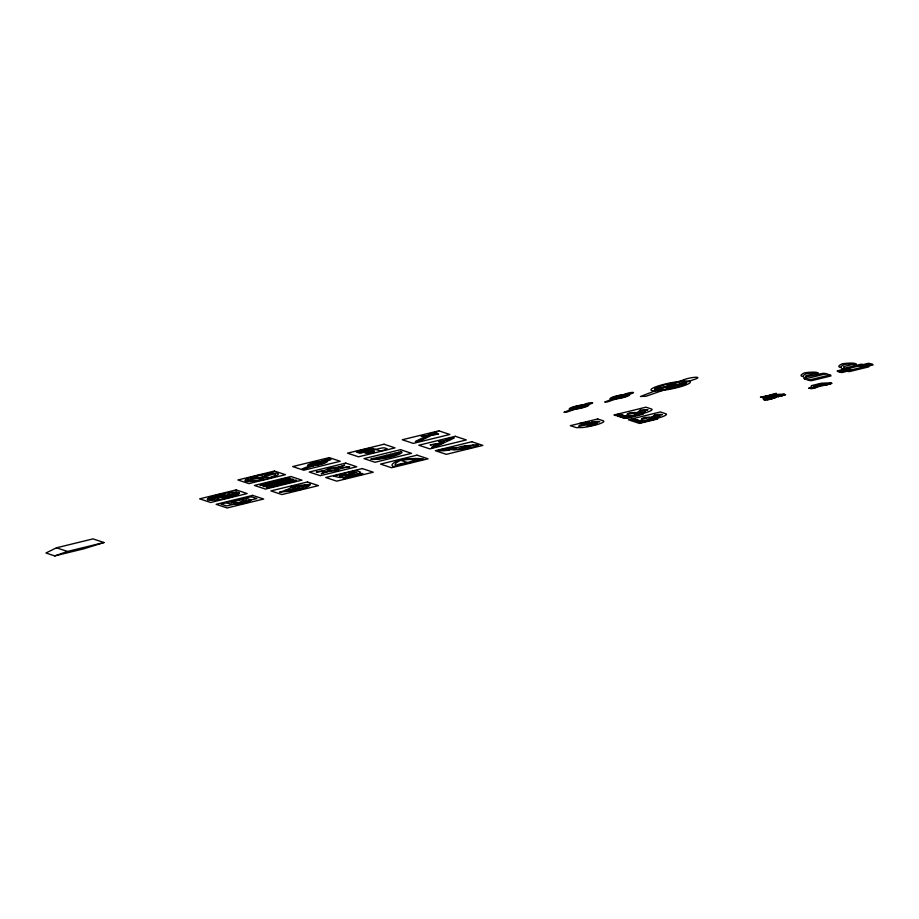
<?xml version="1.0" encoding="UTF-8"?>
<svg xmlns="http://www.w3.org/2000/svg" width="919" height="919" viewBox="0 0 919 919"><rect width="100%" height="100%" fill="white"/><g stroke="black" fill="none" stroke-linecap="round" stroke-linejoin="round"><path stroke-width="1.38" d="M571.181 408.61L571.446 408.174A8.03 1.229 -11.4 0 1 577.844 406.003L582.646 405.187A8.03 1.229 -11.4 0 1 586.655 405.187L586.644 405.842A8.03 1.229 -11.4 0 1 580.245 408.013L576.19 408.737A8.03 1.229 -11.4 0 1 572.905 409.001L572.422 408.989A8.03 1.229 -11.4 0 1 571.262 408.725L581.015 406.6L577.281 407.496M626.115 395.423L627.459 394.952L627.424 395.595A8.03 1.229 -11.4 0 1 621.026 397.766L616.971 398.49A8.03 1.229 -11.4 0 1 613.685 398.754L613.203 398.743A8.03 1.229 -11.4 0 1 612.043 398.478L612.226 397.927A8.03 1.229 -11.4 0 1 618.625 395.756L623.427 394.94A8.03 1.229 -11.4 0 1 627.436 394.94M686.39 382.741L685.85 383.625A16.06 2.458 -11.4 0 1 673.064 387.967L666.516 389.185A16.06 2.458 -11.4 0 1 655.098 389.403L655.465 388.289A16.06 2.458 -11.4 0 1 668.262 383.958L674.799 382.729A16.06 2.458 -11.4 0 1 686.217 382.511L674.178 384.981M769.617 395.239L776.245 393.298L776.038 394.63M770.65 399.179L765.332 400.19L764.091 399.776L764.367 398.949M768.835 399.363L763.39 398.846A4.273 0.655 -11.4 0 1 764.746 397.743L765.228 396.307L772.534 394.527L784.573 394.171L782.873 395.009M315.883 465.071C324.694 460.66 313.069 464.21 316.228 464.038M316.412 463.452L316.756 462.418M317.848 464.704L318.192 463.67M318.388 463.084L318.732 462.05M577.614 408.518L577.959 407.485M578.154 406.899L578.499 405.865M579.59 408.151L579.935 407.117M580.119 406.531L580.463 405.497M618.407 398.272C627.321 393.803 615.489 397.456 618.751 397.238M618.935 396.652L619.28 395.618M620.371 397.904L620.716 396.87M620.911 396.284L621.255 395.25M667.814 388.978L668.504 386.91A4.009 0.609 -11.4 0 1 668.883 385.75L669.572 383.671M671.743 388.243L672.432 386.164M672.811 385.015L673.501 382.936M324.212 470.585L316.274 472.056L323.649 471.079A9.569 1.459 -11.4 0 1 328.703 468.908L331.495 468.208A9.569 1.459 -11.4 0 1 342.35 467.622L349.702 466.726L341.753 468.196M342.316 467.702L342.35 467.622A9.569 1.459 -11.4 0 1 336.859 469.988L334.482 470.574A9.569 1.459 -11.4 0 1 323.614 471.16M587.046 424.624L587.896 424.187M591.779 423.762L589.86 424.463M640.118 411.942L635.408 412.884L640.118 411.838M649.79 417.571L654.535 416.617M654.535 416.709L649.825 417.663M830.156 383.671L821.23 384.222A3.894 0.597 -11.4 0 0 814.9 385.762L814.82 385.865A3.894 0.597 -11.4 0 0 815.268 386.129L815.371 386.129A3.86 0.586 -11.4 0 0 816.968 386.049L816.991 386.049A3.894 0.597 -11.4 0 0 817.554 385.969L830.179 383.786M325.073 462.234L324.935 461.752A8.03 1.229 -11.4 0 0 320.903 461.74L316.102 462.556A8.03 1.229 -11.4 0 0 309.703 464.727L309.519 465.278A8.03 1.229 -11.4 0 0 310.679 465.542L311.162 465.554A8.03 1.229 -11.4 0 0 314.447 465.29L318.502 464.566A8.03 1.229 -11.4 0 0 324.901 462.395L318.95 463.406M346.566 474.882L356.997 472.458A9.029 1.378 -11.4 0 0 350.541 472.768L349.197 473.94M820.495 384.854L816.738 385.486L820.495 384.751M220.33 496.949L226.545 495.49L220.192 496.823L224.856 498.454M365.67 452.32L364.889 452.607M371.23 450.792L372.034 450.482M769.881 397.778A4.273 0.655 -11.4 0 0 771.225 397.169L771.018 396.801A4.273 0.655 -11.4 0 0 770.019 396.767L769.685 396.79A4.273 0.655 -11.4 0 0 765.125 397.628L764.769 397.732M245.43 479.913L245.258 480.086A17.013 2.608 -11.4 0 0 260.468 480.212L261.329 480.051A17.013 2.608 -11.4 0 0 266.499 478.925L267.326 478.719A17.013 2.608 -11.4 0 0 276.711 473.216L276.309 473.17A17.013 2.608 -11.4 0 0 273.115 473.147L272.461 473.182A17.013 2.608 -11.4 0 0 259.422 475.146L258.561 475.33A17.013 2.608 -11.4 0 0 255.229 476.157L254.425 476.364A17.013 2.608 -11.4 0 0 247.9 478.546L247.406 478.765A17.013 2.608 -11.4 0 0 245.453 479.913L251.714 479.638L274.402 473.917A14.21 2.171 -11.4 0 1 267.383 478.225M772.247 398.651L770.926 399.122M783.723 395.193L782.184 395.538M617.89 397.088L618.981 396.526M266.682 478.879L268.532 477.179L250.382 478.259A14.21 2.171 -11.4 0 1 269.841 473.928L273.012 473.147M216.689 499.833L220.284 496.697M226.522 495.709L230.106 492.573A16.335 2.504 -11.4 0 1 235.54 492.147L236.562 492.159A16.335 2.504 -11.4 0 1 239.135 492.63L239.365 492.848A16.335 2.504 -11.4 0 1 238.526 494.066L237.895 494.433A16.335 2.504 -11.4 0 1 233.863 496.076L232.53 496.501A16.335 2.504 -11.4 0 1 226.396 498.121L224.73 498.477A16.335 2.504 -11.4 0 1 218.125 499.649L216.562 499.856A16.335 2.504 -11.4 0 1 211.267 500.258L210.233 500.246A16.335 2.504 -11.4 0 1 207.66 499.775L207.43 499.557A16.335 2.504 -11.4 0 1 208.268 498.339L208.9 497.972A16.335 2.504 -11.4 0 1 212.932 496.329L214.265 495.904A16.335 2.504 -11.4 0 1 220.411 494.284L222.065 493.928A16.335 2.504 -11.4 0 1 228.682 492.756L230.232 492.55M265.936 485.646L287.245 480.304M271.358 484.313L272.334 483.957M271.944 486.3L269.382 486.863L265.959 485.749M274.632 485.393L275.597 485.037M284.362 479.247L286.981 478.673L290.37 479.787M284.97 481.223L284.063 481.556M290.324 479.936L269.083 485.221M288.164 482.349L287.337 482.636M293.643 480.993L270.99 486.645M814.177 387.669L811.615 388.174L814.9 385.762M439.236 443.463L448.242 438.627L454.285 437.961L437.042 446.083L433.01 446.531L438.145 443.992M810.19 388.117C809.811 389.507 815.096 388.013 816.531 387.416M452.826 449.54L453.722 449.908A15.52 2.378 -11.4 0 0 455.273 449.839L455.617 449.805A17.139 2.619 -11.4 0 0 457.823 449.598L465.772 448.713A17.139 2.619 -11.4 0 0 468.162 448.415L468.575 448.357A15.52 2.378 -11.4 0 0 470.62 448.035L478.397 444.911L477.271 444.75A15.52 2.378 -11.4 0 0 475.72 444.83L475.376 444.853A17.139 2.619 -11.4 0 0 473.17 445.072L465.221 445.956A17.139 2.619 -11.4 0 0 462.82 446.255L462.418 446.312A15.52 2.378 -11.4 0 0 460.362 446.634L452.826 449.54L448.771 449.759L451.7 448.311L457.03 447.473M769.685 399.03L770.846 398.995M781.207 395.538L782.804 395.204M782.816 395.342L771.271 397.123M812.545 387.864L814.142 387.542M827.594 384.188L829.202 383.855M829.202 383.993L827.674 384.314M56.473 547.804L45.95 552.997L54.749 555.915L83.974 548.758L104.008 542.52L93.003 538.879L56.473 547.804L67.478 551.457L104.008 542.52M426.669 435.905L415.388 441.465L420.144 440.936L431.425 435.376M428.472 435.02C429.414 433.113 443.429 430.345 433.228 434.492M416.491 441.832L429.047 435.64M457.823 449.598L465.221 445.956M460.683 449.069L466.944 445.979M464.049 448.69L470.31 445.6M465.772 448.713L473.17 445.072M775.682 397.111L777.44 396.25M779.14 395.411L780.794 394.596M778.209 396.836L779.932 395.986M781.632 395.147L783.31 394.32M781.173 395.848L770.042 398.329M827.548 384.51L813.43 387.898M829.271 383.66L830.96 382.821L821.379 383.212L811.374 385.658L811.316 386.956L808.605 388.3L811.753 387.944M407.795 462.613L408.461 462.291A9.707 1.482 -11.4 0 1 418.524 459.672L418.696 459.546A36.76 5.629 -11.4 0 0 401.155 460.258L400.627 460.396A36.76 5.629 -11.4 0 0 395.503 465.221L395.974 465.198A9.707 1.482 -11.4 0 1 406.577 462.751L407.795 462.613L400.822 460.304M774.005 396.617L775.785 395.767M776.291 396.365L778.083 395.526M764.252 398.513L772.247 398.513L775.67 397.663L774.43 397.249M814.969 387.588L819.932 385.624M309.427 466.048L302.202 468.828L304.982 468.701L313.436 465.761M321.742 461.292L324.074 460.385A3.894 0.597 -11.4 0 1 329.726 459.201A3.894 0.597 -11.4 0 1 329.611 460.132L326.532 461.2A10.04 1.539 -11.4 0 0 321.811 461.281L320.869 461.395A10.04 1.539 -11.4 0 0 309.68 464.072A10.04 1.539 -11.4 0 0 309.025 466.036L309.634 466.048A10.04 1.539 -11.4 0 0 312.805 465.841L313.735 465.726A10.04 1.539 -11.4 0 0 323.856 463.44A10.04 1.539 -11.4 0 0 326.819 461.292L326.532 461.2M571.159 409.495L563.944 412.275L566.724 412.149L575.168 409.208M583.485 404.739L585.817 403.832A3.894 0.597 -11.4 0 1 591.468 402.648A3.894 0.597 -11.4 0 1 591.342 403.579L588.263 404.647A10.04 1.539 -11.4 0 0 583.542 404.728L582.612 404.842A10.04 1.539 -11.4 0 0 571.423 407.519A10.04 1.539 -11.4 0 0 570.768 409.483L571.365 409.495A10.04 1.539 -11.4 0 0 574.536 409.288L575.478 409.162A10.04 1.539 -11.4 0 0 585.598 406.887A10.04 1.539 -11.4 0 0 588.562 404.739L588.263 404.647M611.951 399.248L604.725 402.028L607.505 401.902L615.96 398.961M613.249 398.743L616.235 397.594M621.095 395.71L622.956 394.998M624.265 394.492L626.597 393.585A3.894 0.597 -11.4 0 1 632.249 392.402A3.894 0.597 -11.4 0 1 632.134 393.332L629.055 394.4A10.04 1.539 -11.4 0 0 624.334 394.481L623.392 394.596A10.04 1.539 -11.4 0 0 612.203 397.272A10.04 1.539 -11.4 0 0 611.549 399.237L612.157 399.248A10.04 1.539 -11.4 0 0 615.328 399.041L616.258 398.926A10.04 1.539 -11.4 0 0 626.379 396.64A10.04 1.539 -11.4 0 0 629.343 394.492L629.055 394.4M347.956 476.984C338.008 478.604 346.36 479.546 348.956 477.018M210.313 500.246L221.065 496.317M225.729 496.088L236.482 492.159M325.717 471.769L321.225 473.699L327.52 471.677M338.479 467.105L344.74 465.083L340.26 467.013M358.169 475.089C368.048 473.492 359.949 472.481 357.192 475.066M54.749 555.915L67.478 551.457M617.545 398.409L618.464 398.088M620.555 397.364L624.162 396.1M769.869 397.789L768.41 398.203M288.256 479.086L288.348 479.052A4.331 0.666 -11.4 0 0 288.486 477.972A4.331 0.666 -11.4 0 0 282.007 479.442A5.755 0.885 -11.4 0 1 277.308 480.775L275.62 481.085A17.633 2.7 -11.4 0 0 260.02 485.508A9.581 1.47 -11.4 0 0 269.244 483.52L269.922 483.291A8.237 1.264 -11.4 0 1 267.245 483.922L266.786 484.014A8.237 1.264 -11.4 0 1 264.534 484.405M268.072 486.45L267.98 486.484A4.331 0.666 -11.4 0 0 266.809 487.552A4.331 0.666 -11.4 0 0 271.806 486.909L277.239 485.588A4.331 0.666 -11.4 0 0 280.249 484.393M336.825 470L338.502 470.539L334.482 470.574M806.319 376.824L803.769 378.019A22.217 3.4 -11.4 0 0 803.895 378.479L803.953 378.548A24.526 3.756 -11.4 0 0 804.768 378.984L808.502 380.225A24.526 3.756 -11.4 0 0 809.857 380.512L810.133 380.546A22.217 3.4 -11.4 0 0 811.695 380.65L830.948 375.94A22.217 3.4 -11.4 0 0 830.822 375.48L830.753 375.411A24.526 3.756 -11.4 0 0 829.937 374.975L826.215 373.734A24.526 3.756 -11.4 0 0 824.86 373.447L824.584 373.413A22.217 3.4 -11.4 0 0 823.022 373.309L806.319 376.824L805.952 375.653L814.452 373.573L818.484 373.849M862.596 364.383L862.367 364.361A22.217 3.4 -11.4 0 0 860.804 364.257L841.551 368.967A22.217 3.4 -11.4 0 0 841.678 369.415L841.678 369.415M289.428 480.246L284.385 479.362M588.631 423.981L591.779 423.67M767.112 399.788L773.993 398.099M269.841 473.928L264.81 475.169L265.327 476.157L260.008 478.5L263.799 478.339L260.272 479.81A14.21 2.171 -11.4 0 1 247.82 479.833M357.709 452.481L373.332 448.667M286.429 480.04L282.363 481.039A4.331 0.666 -11.4 0 0 279.353 482.222M207.453 499.568L222.478 495.892M224.328 496.513L239.354 492.837M269.899 485.496L273.965 484.497A4.331 0.666 -11.4 0 0 276.975 483.314M270.714 485.772L274.781 484.772A4.331 0.666 -11.4 0 1 279.365 484.106L279.433 484.106M271.53 486.036L293.643 480.867M357.939 474.376L357.112 474.135M619.659 414.251L613.984 414.997L645.954 407.186L651.456 409.001A14.589 2.229 -11.4 0 1 639.693 414.228L635.948 414.963A14.589 2.229 -11.4 0 1 633.754 415.331L633.042 415.434A14.589 2.229 -11.4 0 1 630.342 415.756L624.564 415.825L618.556 413.883M620.21 414.435L615.638 415.549L621.301 414.791M621.853 414.974L617.292 416.089L622.956 415.342M623.507 415.526L618.935 416.64L624.736 415.859M625.655 415.951L620.589 417.192L628.378 415.916M630.296 415.767L622.243 417.731L636.695 414.837M633.662 418.88L631.376 419.443L641.002 422.637L654.707 419.282L653.96 419.041M634.007 418.995L632.858 419.282L634.696 419.225M635.029 419.34L633.892 419.615L635.718 419.569M636.063 419.684L634.926 419.96L636.752 419.914M637.097 420.029L635.959 420.305L637.786 420.247M804.768 378.984L826.215 373.734M847.72 368.657L847.869 368.68A17.599 2.688 -11.4 0 1 848.651 368.864L850.891 369.599A17.599 2.688 -11.4 0 1 851.408 369.852L851.453 369.897A15.543 2.378 -11.4 0 1 851.603 370.15L841.976 372.505A15.474 2.366 -11.4 0 1 840.988 372.413L840.954 372.402A17.599 2.688 -11.4 0 1 840.173 372.229L837.933 371.483A17.599 2.688 -11.4 0 1 837.427 371.242A15.474 2.366 -11.4 0 1 837.22 370.931L846.847 368.576A15.543 2.378 -11.4 0 1 847.72 368.657L858.863 365.98A17.599 2.688 -11.4 0 0 859.38 366.244L861.62 366.98A17.599 2.688 -11.4 0 0 862.401 367.163L862.55 367.186A15.543 2.378 -11.4 0 0 863.423 367.267L873.05 364.912A15.474 2.366 -11.4 0 0 872.855 364.613A17.599 2.688 -11.4 0 0 872.338 364.361L870.098 363.614A17.599 2.688 -11.4 0 0 869.317 363.43A15.474 2.366 -11.4 0 0 868.294 363.338L858.668 365.693A15.543 2.378 -11.4 0 0 858.817 365.946M638.131 420.362L636.993 420.649L638.866 420.58M837.933 371.483L848.662 368.864M859.38 366.244L870.098 363.614M639.36 420.661L638.016 420.982L640.635 420.741M641.439 420.741L639.05 421.327L643.461 420.649M840.173 372.229L850.891 369.599M861.62 366.98L872.338 364.361M808.502 380.225L829.949 374.975M656.304 418.501L657.671 418.949L639.406 423.418L628.401 419.776L660.37 411.953L665.873 413.78A14.589 2.229 -11.4 0 1 654.11 419.007L650.376 419.742A14.589 2.229 -11.4 0 1 648.171 420.098L647.458 420.201A14.589 2.229 -11.4 0 1 644.759 420.534L640.084 421.672L648.044 420.121M851.453 369.897L862.55 367.186M650.491 419.719L641.117 422.016L652.743 419.294M771.167 396.836L772.316 396.548L767.664 396.526L770.467 395.526M764.091 399.776L766.641 399.156M266.912 485.289L271.944 486.174M283.178 481.303L284.947 481.108M273.081 484.244L271.438 484.439M286.452 482.383L288.21 482.188M276.412 485.312L274.678 485.519M348.887 474.767L354.964 474.227A9.029 1.378 -11.4 0 1 348.324 475.985L346.486 476.306L350.472 474.193L349.071 474.124M364.223 452.389L365.682 452.251M372.574 450.724L371.242 450.85M764.757 398.364L763.471 398.857M349.071 474.893L347.991 475.1M770.742 399.168L769.708 399.156M590.021 424.624L587.08 426.301L589.309 425.899A10.936 1.677 -11.4 0 0 597.35 423.785L589.493 424.544M770.478 395.526L783.769 395.021M782 395.584L781.288 395.664M285.545 479.741L271.691 482.349A12.889 1.976 -11.4 0 0 264.511 484.416M289.209 479.396L289.324 479.373A4.331 0.666 -11.4 0 1 293.241 479.213A4.331 0.666 -11.4 0 1 290.243 480.522L284.81 481.843A4.331 0.666 -11.4 0 1 280.226 482.509L280.169 482.509M267.119 486.14L267.004 486.162A4.331 0.666 -11.4 0 1 263.087 486.323A4.331 0.666 -11.4 0 1 266.085 485.014L271.519 483.693A4.331 0.666 -11.4 0 1 276.102 483.015L276.171 483.026M655.178 388.553L667.366 386.267M654.96 389.219L667.148 386.933M673.949 385.658L686.137 383.372M612.088 398.053L618.177 396.916M621.669 396.284L627.677 395.136M611.974 398.387L618.073 397.249M621.474 396.606L627.562 395.469M571.308 408.3L577.396 407.163M580.888 406.531L586.896 405.371M580.693 406.853L586.781 405.716M309.565 464.853L315.654 463.716M319.065 463.073L325.154 461.935M309.45 465.186L315.55 464.049M764.999 398.318L764.275 398.651M588.999 424.635L587.08 424.716M345.82 476.892L350.116 476.076A12.039 1.838 -11.4 0 0 359.191 473.239L359.444 473.101A12.039 1.838 -11.4 0 0 359.823 471.769L356.181 470.562L333.586 476.099L339.662 477.512A10.637 1.631 -11.4 0 0 340.777 477.478L342.396 477.34A12.039 1.838 -11.4 0 0 344.625 477.076L346.601 477.156M208.854 497.995L224.133 495.559M222.662 496.846L237.941 494.411M348.071 474.928L346.635 474.997M826.709 384.923L832.005 383.384L830.11 383.246M780.323 396.273L785.619 394.733L783.723 394.596M446.197 440.017L450.241 439.569M444.107 441.051L439.133 441.2A4.457 0.678 -11.4 0 0 441.005 441.809L443.027 441.591M443.268 443.004L430.081 444.888L442.177 443.544M434.09 445.991L438.122 445.543M290.863 487.507L309.508 485.427M284.649 490.562L303.304 488.494M579.062 423.544L583.933 423.05L582.968 423.981L587.838 423.487L587.172 424.187L589.412 424.176L588.332 423.9L590.182 422.912L586.804 423.039L589.274 421.741L585.908 421.867M644.759 420.534L638.981 420.603L632.973 418.662M214.161 495.938L225.592 495.398M221.203 497.007L232.633 496.467M283.431 483.601L283.5 483.601A4.331 0.666 -11.4 0 0 288.084 482.923L293.506 481.602A4.331 0.666 -11.4 0 0 296.355 480.2A4.331 0.666 -11.4 0 0 291.059 480.786L285.637 482.119A4.331 0.666 -11.4 0 0 282.615 483.302M768.158 395.595L760.427 397.169L764.907 397.307M856.267 364.797L852.235 364.51L843.734 366.589L844.101 367.772M847.674 371.46L847.904 371.483A22.217 3.4 -11.4 0 0 849.466 371.586L868.731 366.876A22.217 3.4 -11.4 0 0 868.593 366.428L868.535 366.359M394.665 453.285L397.054 454.078L379.765 458.317L377.364 457.513M390.334 454.342L392.735 455.135M371.781 450.402L372.953 450.792L365.142 452.699L363.97 452.309M386.014 455.399L388.415 456.192M381.684 456.456L384.085 457.248M359.249 473.205L360.73 473.699M331.495 468.208L327.463 468.242L329.117 468.793M342.293 477.352L343.775 477.846M245.534 498.087L251.174 499.959M249.279 500.418L249.773 500.579A8.053 1.229 -11.4 0 1 244.488 503.187A8.053 1.229 -11.4 0 1 234.644 504.278L234.15 504.117M245.499 501.337L245.993 501.51A4.032 0.62 -11.4 0 1 243.351 502.808A4.032 0.62 -11.4 0 1 238.423 503.359L237.929 503.198M221.938 493.951L226.465 495.456M226.625 502.716L232.254 504.577M339.823 476.513L346.371 474.641L342.063 474.836A9.029 1.378 -11.4 0 0 340.156 475.72L339.731 476.088A9.029 1.378 -11.4 0 0 339.674 476.318L339.685 476.364M304.844 485.944A25.066 3.837 -11.4 0 1 298.641 489.011M300.18 486.473A25.066 3.837 -11.4 0 1 293.977 489.528M295.527 486.99A25.066 3.837 -11.4 0 1 289.313 490.045M398.754 452.286A13.567 2.079 -11.4 0 1 398.57 453.63L396.606 454.595A13.567 2.079 -11.4 0 1 383.648 457.949A13.567 2.079 -11.4 0 1 373.275 458.512M668.504 386.91A4.009 0.609 -11.4 0 0 674.592 385.222A4.009 0.609 -11.4 0 0 668.883 385.75M421.327 436.295L438.581 434.067L421.35 436.261M585.966 424.808L578.844 426.393A10.936 1.677 -11.4 0 1 578.89 426.025L579.407 425.577A10.936 1.677 -11.4 0 1 580.67 424.934A10.89 1.666 -11.4 0 1 581.716 424.521L586.931 424.279L585.989 424.773M634.19 413.01L627.057 414.595A10.936 1.677 -11.4 0 1 627.114 414.239L627.62 413.78A10.936 1.677 -11.4 0 1 628.883 413.136A10.89 1.666 -11.4 0 1 629.94 412.723L635.144 412.482L634.202 412.976M648.607 417.789L641.451 419.294A10.936 1.677 -11.4 0 1 641.531 419.007L642.036 418.559A10.936 1.677 -11.4 0 1 643.3 417.915A10.89 1.666 -11.4 0 1 644.357 417.502L649.572 417.249L648.607 417.789M284.465 491.32L288.198 490.528L284.465 491.32M289.807 490.723L293.54 489.93L289.83 490.689M295.137 490.126L298.87 489.333L295.137 490.126M293.977 486.645L296.906 486.185L294 486.611M299.307 486.048L302.248 485.623L299.307 486.048M304.648 485.45L307.589 485.025L304.671 485.416M769.123 396.227L772.006 395.687L769.146 396.192M367.347 451.723L369.599 451.344L367.382 451.7M591.997 422.005L590.354 423.441L599.808 421.637A10.936 1.677 -11.4 0 0 591.997 422.005M636.936 413.068L635.293 414.503L637.522 414.101A10.936 1.677 -11.4 0 0 645.575 411.988L636.936 413.068M640.21 410.207L638.579 411.643L648.033 409.84A10.936 1.677 -11.4 0 0 640.21 410.207M651.353 417.846L649.722 419.271L651.939 418.88A10.936 1.677 -11.4 0 0 659.991 416.755L651.353 417.846M654.627 414.986L652.995 416.41L662.45 414.618A10.936 1.677 -11.4 0 0 654.627 414.986M353.666 475.422L345.992 477.765L360.133 474.307L353.666 475.422M684.207 379.616L640.463 396.503L646.023 396.238L695.269 379.099A7.777 1.195 -11.4 0 0 695.511 377.249A7.777 1.195 -11.4 0 0 684.207 379.616M274.448 471.033L237.918 479.971L248.923 483.624L285.453 474.686L274.448 471.033M329.243 457.628L292.713 466.565L303.718 470.218L340.248 461.281L329.243 457.628M384.027 444.233L347.508 453.159L358.513 456.812L395.032 447.875L384.027 444.233M438.822 430.827L402.292 439.764L413.297 443.406L449.828 434.469L438.822 430.827M367.072 448.84L359.26 450.747A4.158 0.632 -11.4 0 0 356.538 452.091L360.064 453.262L379.581 448.483A4.158 0.632 -11.4 0 1 384.67 447.921L387.014 448.702A4.158 0.632 -11.4 0 1 384.291 450.046L380.386 450.999L372.149 448.277A4.158 0.632 -11.4 0 0 367.072 448.84M236.16 489.907L199.63 498.845L210.635 502.498L247.165 493.56L236.16 489.907M290.955 476.501L254.425 485.439L265.43 489.092L301.96 480.155L290.955 476.501M345.751 463.096L309.221 472.033L320.226 475.686L356.756 466.749L345.751 463.096M400.546 449.69L364.016 458.627L375.021 462.28L411.551 453.343L400.546 449.69M455.33 436.295L418.8 445.233L429.816 448.874L466.335 439.937L455.33 436.295M401.304 451.666L370.725 459.144A16.278 2.493 -11.4 0 0 390.621 456.927A16.278 2.493 -11.4 0 0 401.304 451.666M252.668 495.375L216.137 504.313L227.142 507.966L263.673 499.028L252.668 495.375M307.463 481.97L270.933 490.907L281.938 494.56L318.468 485.623L307.463 481.97M362.258 468.564L325.728 477.501L336.733 481.154L373.263 472.217L362.258 468.564M417.054 455.158L380.523 464.095L391.528 467.748L428.059 458.811L417.054 455.158M471.838 441.752L435.319 450.689L446.324 454.342L482.854 445.405L471.838 441.752M251.209 496.697L220.951 504.106L226.579 505.967L256.849 498.569L251.209 496.697M239.089 500.074L231.186 502.819L238.71 502.601L246.602 499.844L239.089 500.074M396.686 465.853L393.688 466.588A39.965 6.111 -11.4 0 1 399.65 459.914A39.965 6.111 -11.4 0 1 423.716 459.247L420.707 459.982A6.49 0.988 -11.4 0 0 410.207 462.544L407.197 463.279A6.49 0.988 -11.4 0 0 396.686 465.853M597.729 418.972L570.331 425.681L576.339 427.622L582.118 427.553A14.589 2.229 -11.4 0 0 584.829 427.22L585.541 427.128A14.589 2.229 -11.4 0 0 587.735 426.761L591.468 426.025A14.589 2.229 -11.4 0 0 603.232 420.799L597.729 418.972M642.163 413.814L623.898 418.283L627.826 418.271L643.254 414.182L642.163 413.814M436.387 446.404L432.355 446.852A5.388 0.827 -11.4 0 0 432.206 447.691A5.388 0.827 -11.4 0 0 436.387 446.404M310.094 484.267L291.438 486.346A25.066 3.837 -11.4 0 1 279.468 492.239L298.124 490.16A25.066 3.837 -11.4 0 0 310.094 484.267M806.767 373.47A22.734 3.481 -11.4 0 0 803.585 376.629A23.216 3.55 -11.4 0 1 804.699 372.792A23.216 3.55 -11.4 0 1 818.197 373.057A22.734 3.481 -11.4 0 0 806.767 373.47M855.98 363.993A22.734 3.481 -11.4 0 0 844.538 364.418A22.734 3.481 -11.4 0 0 841.367 367.566A23.216 3.55 -11.4 0 1 842.482 363.729A23.216 3.55 -11.4 0 1 855.98 363.993M454.227 447.622A15.876 2.424 -11.4 0 0 442.901 449.851A15.876 2.424 -11.4 0 0 449.184 450.115A16.22 2.481 -11.4 0 1 438.501 450.344A16.22 2.481 -11.4 0 1 454.227 447.622M330.013 470.758A5.836 0.896 -11.4 0 0 338.709 468.288A5.836 0.896 -11.4 0 0 330.231 469.138A5.836 0.896 -11.4 0 0 330.013 470.758M372.62 452.895A11.717 1.792 -11.4 0 0 373.183 450.965A11.465 1.758 -11.4 0 1 371.575 452.55A11.465 1.758 -11.4 0 1 365.808 452.768A11.717 1.792 -11.4 0 0 372.62 452.895M659.865 390.701A20.069 3.067 -11.4 0 0 690.318 382.27A20.069 3.067 -11.4 0 0 661.795 384.912A20.069 3.067 -11.4 0 0 659.865 390.701"/></g></svg>
